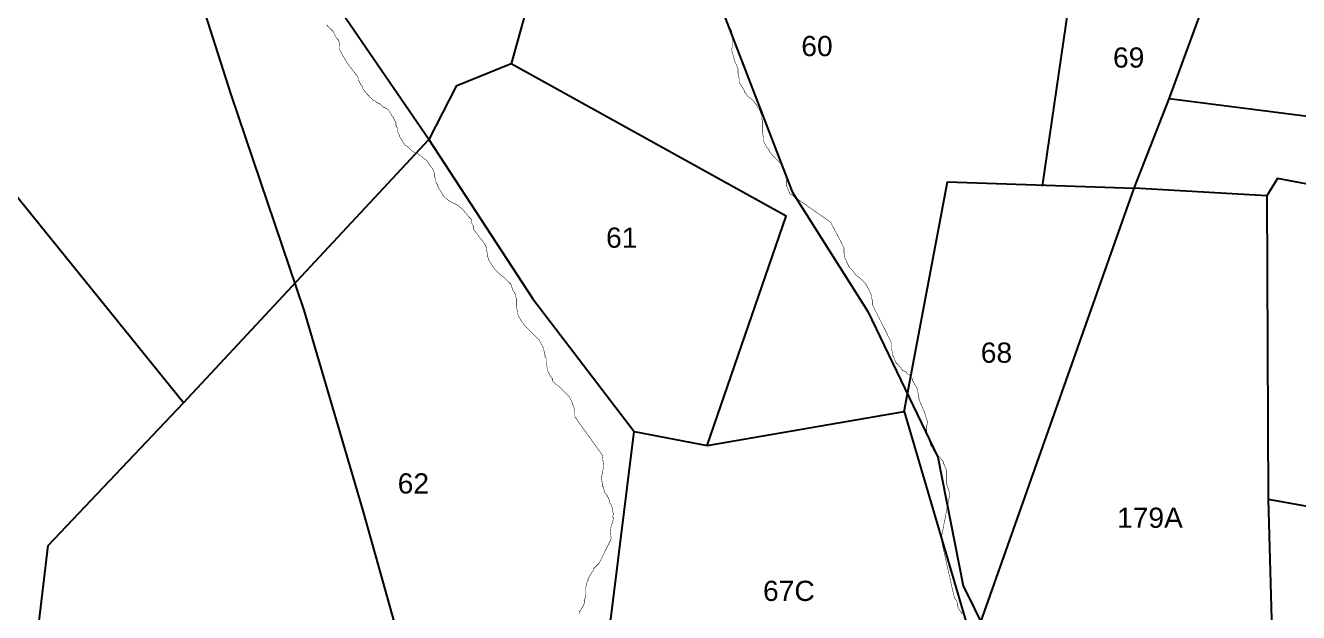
# Model space of a CAD drawing. Header units: inches. Extents: x 617 to 4497, y -923 to 1824.
# Drawn here: x 1257.5 to 1509.8, y 1089.6 to 1205.9 of the extents above; entities that cross this region are included whole.
import ezdxf
from ezdxf.enums import TextEntityAlignment as Align

# ---------------------------------------------------------------- set-up
doc = ezdxf.new("R2010")
doc.units = ezdxf.units.IN
doc.header["$LTSCALE"] = 15
doc.header["$MEASUREMENT"] = 0
for name, color, linetype in [('PLOT', 7, 'Continuous'), ('PLOT NO', 7, 'Continuous'), ('ROAD', 50, 'Continuous'), ('STREAM', 130, 'SL')]:
    doc.layers.add(name, color=color, linetype=linetype)
doc.styles.get("Standard").update_dxf_attribs({"font": 'arial.ttf'})
doc.linetypes.add('SL', pattern='A,8e-06,[1,streme line,S=0.066667,R=0,X=0,Y=0],-0.839413', length=0.839421)

msp = doc.modelspace()

# ---------------------------------------------------------------- linework, layer by layer
at = {"layer": 'PLOT'}
for points in [[(1327.14, 1348.27), (1383.12, 1332.25), (1474.33, 1316.47), (1503.44, 1306.06), (1523.09, 1299.63), (1559.06, 1288.18), (1553.41, 1250.57), (1547.1, 1220.64), (1545.41, 1191.5), (1546.21, 1183.43), (1548.02, 1167.54), (1550.77, 1155.98), (1549.28, 1124.27), (1544.21, 1104.75), (1516.98, 1041.08), (1505.59, 1045.34), (1503.64, 1046.12), (1482.78, 1052.16), (1468.16, 1050), (1446.71, 1087.53), (1477.22, 1173.65), (1484.14, 1191.32), (1496.61, 1225.38), (1523.09, 1299.63)], [(1383.12, 1332.25), (1377.38, 1288.34), (1372.18, 1264.48), (1353.74, 1198.29)], [(1208.89, 1093.06), (1215.05, 1088.6), (1259.22, 1079.53), (1261.98, 1102.85), (1288.82, 1131.14), (1337.44, 1183.32), (1297.58, 1241.4), (1292.93, 1271), (1292.68, 1310.69), (1270.32, 1312.92)], [(1465.96, 1222.12), (1458.94, 1174.02)], [(1288.82, 1131.14), (1234.18, 1198.62)], [(1392.61, 1122.64), (1408.26, 1168.13), (1353.74, 1198.29), (1342.81, 1193.89), (1337.44, 1183.32)], [(1546.21, 1183.43), (1484.14, 1191.32)], [(1337.44, 1183.32), (1358, 1151.74), (1378.13, 1125.44)], [(1431.61, 1129.38), (1440.23, 1174.93), (1477.22, 1173.65)], [(1548.02, 1167.54), (1505.59, 1175.55), (1503.51, 1172.13), (1477.22, 1173.65)], [(1503.51, 1172.13), (1503.76, 1112.05), (1505.59, 1045.34)], [(1364.99, 1057.14), (1373.49, 1088.27), (1378.13, 1125.44), (1392.61, 1122.64), (1431.61, 1129.38), (1445.18, 1083.33)], [(1503.76, 1112.05), (1544.21, 1104.75)]]:
    msp.add_lwpolyline(points, dxfattribs=at)
at = {"layer": 'ROAD'}
for points in [[(1307.62, 1393.44), (1306.87, 1387.71), (1306.16, 1380.7), (1301.24, 1371.14), (1297.9, 1363.57), (1287.37, 1356.77), (1268.13, 1344.38), (1261.94, 1338.37), (1260.37, 1335.02), (1261.77, 1320.12), (1270.78, 1279.95), (1284.79, 1234.23), (1298.2, 1192.2), (1312.68, 1149.45), (1324.43, 1109.54), (1332.98, 1078.88), (1330.49, 1074.02), (1323.72, 1068.68), (1327.76, 1063.35), (1330.23, 1060.81)], [(1325.87, 1346.62), (1331.06, 1338.6), (1338.81, 1328.41), (1351.3, 1308.15), (1367.62, 1281.07), (1370.81, 1270.42), (1381.65, 1253.53), (1386.21, 1230.9), (1395.23, 1209.78), (1409.45, 1172.92), (1424.41, 1149.2), (1438.26, 1120.34), (1443.29, 1094.86), (1461.34, 1058.22), (1469.83, 1043.42), (1482.31, 1031.77), (1498.08, 1022.48), (1506.11, 1010.32), (1508.12, 1000.13), (1508.67, 970.39), (1508.24, 942.04), (1501.97, 892.18)]]:
    msp.add_lwpolyline(points, dxfattribs=at)
at = {"layer": 'STREAM', "color": 4, "lineweight": 0, "const_width": 0.1}
for points in [[(1317.16, 1206), (1317.81, 1205.34), (1318.03, 1205.13), (1318.47, 1204.69), (1319.13, 1203.38), (1319.34, 1203.16), (1319.56, 1202.94), (1319.78, 1201.85), (1319.78, 1201.41), (1319.78, 1201.19), (1319.78, 1200.97), (1321.31, 1198.35), (1323.5, 1195.51), (1323.5, 1195.07), (1323.93, 1194.19), (1324.15, 1193.98), (1324.37, 1193.32), (1325.25, 1192.23), (1325.47, 1192.01), (1325.68, 1191.79), (1326.34, 1191.13), (1326.78, 1190.92), (1327, 1190.7), (1327.87, 1190.26), (1328.53, 1189.6), (1328.74, 1189.6), (1329.4, 1189.17), (1330.06, 1188.07), (1330.27, 1187.85), (1330.49, 1187.42), (1330.93, 1186.54), (1330.93, 1186.11), (1330.93, 1185.89), (1331.15, 1185.67), (1331.15, 1185.01), (1331.59, 1184.14), (1331.59, 1183.92), (1332.02, 1183.26), (1332.68, 1182.17), (1333.12, 1181.95), (1333.34, 1181.73), (1333.99, 1181.08), (1334.43, 1180.86), (1334.65, 1180.64), (1335.3, 1180.42), (1336.18, 1179.77), (1336.4, 1179.55), (1337.05, 1179.11), (1337.71, 1178.02), (1337.93, 1177.8), (1338.14, 1177.58), (1338.58, 1176.49), (1338.58, 1176.27), (1338.58, 1175.83), (1338.8, 1175.61), (1338.8, 1174.96), (1339.24, 1174.08), (1339.24, 1173.86), (1339.68, 1173.21), (1340.33, 1172.11), (1340.55, 1171.9), (1340.77, 1171.68), (1341.64, 1171.02), (1342.08, 1170.8), (1342.95, 1170.37), (1343.83, 1169.71), (1344.05, 1169.49), (1344.48, 1169.05), (1345.36, 1167.96), (1345.58, 1167.74), (1345.8, 1167.52), (1346.01, 1166.43), (1346.23, 1166.21), (1346.23, 1165.99), (1346.23, 1165.56), (1348.42, 1162.71), (1348.86, 1161.84), (1348.86, 1161.4), (1349.08, 1160.31), (1349.08, 1160.09), (1349.29, 1159.44), (1349.95, 1158.34), (1350.17, 1158.12), (1350.39, 1157.69), (1351.04, 1157.03), (1351.26, 1156.81), (1351.48, 1156.59), (1352.35, 1155.94), (1353.01, 1155.28), (1353.23, 1155.06), (1353.67, 1154.63), (1354.1, 1153.31), (1354.32, 1153.1), (1354.54, 1152.66), (1354.76, 1151.78), (1354.76, 1151.35), (1354.76, 1151.13), (1354.76, 1150.69), (1354.76, 1150.25), (1354.98, 1149.16), (1354.98, 1148.94), (1355.2, 1148.29), (1355.85, 1147.19), (1356.07, 1146.97), (1356.29, 1146.54), (1356.95, 1145.88), (1357.16, 1145.66), (1357.38, 1145.44), (1358.04, 1144.79), (1358.69, 1144.13), (1358.91, 1143.91), (1359.35, 1143.48), (1360.01, 1142.16), (1360.22, 1141.95), (1360.22, 1141.51), (1360.44, 1140.63), (1360.44, 1140.2), (1360.66, 1139.98), (1360.66, 1139.54), (1360.66, 1139.1), (1360.88, 1138.01), (1360.88, 1137.79), (1361.1, 1137.14), (1361.76, 1136.04), (1361.97, 1135.82), (1361.97, 1135.39), (1362.63, 1134.73), (1363.07, 1134.51), (1363.29, 1134.29), (1363.94, 1133.64), (1364.6, 1132.98), (1364.82, 1132.76), (1365.25, 1132.33), (1365.91, 1131.02), (1365.91, 1130.8), (1366.13, 1130.36), (1366.35, 1129.49), (1366.35, 1129.05), (1366.35, 1128.83), (1366.35, 1128.39), (1366.78, 1127.74), (1371.81, 1120.74), (1372.03, 1118.77), (1372.03, 1118.34), (1371.81, 1117.24), (1371.81, 1117.02), (1371.59, 1116.37), (1371.81, 1115.06), (1371.81, 1114.62), (1372.03, 1114.4), (1372.25, 1113.31), (1372.47, 1113.09), (1372.69, 1112.87), (1373.12, 1112), (1373.34, 1111.12), (1373.56, 1110.9), (1373.78, 1110.25), (1374, 1108.94), (1373.78, 1108.5), (1374, 1108.28), (1373.78, 1107.19), (1373.56, 1106.97), (1373.56, 1106.53), (1373.34, 1106.31), (1373.56, 1104.13), (1371.16, 1099.32), (1370.72, 1098.88), (1370.06, 1098.22), (1370.06, 1098), (1369.63, 1097.35), (1368.97, 1096.26), (1368.97, 1095.82), (1368.75, 1095.6), (1368.53, 1094.51), (1368.53, 1094.29), (1368.53, 1093.85), (1368.53, 1092.98), (1368.31, 1092.1), (1368.31, 1091.66), (1368.09, 1091.01), (1367.44, 1089.92), (1367.22, 1089.7), (1367.22, 1089.26)], [(1443.08, 1089.26), (1442.86, 1089.7), (1442.64, 1089.92), (1442.2, 1090.79), (1442.2, 1091.23), (1442.2, 1091.45), (1441.99, 1091.88), (1441.55, 1092.54), (1438.93, 1104.13), (1440.67, 1113.09), (1440.02, 1115.06), (1440.02, 1115.71), (1440.02, 1116.59), (1440.02, 1116.81), (1440.02, 1117.68), (1439.58, 1118.77), (1439.36, 1119.21), (1439.36, 1119.43), (1438.71, 1120.3), (1438.49, 1120.52), (1438.27, 1120.74), (1437.61, 1121.4), (1437.18, 1122.27), (1436.96, 1122.49), (1436.74, 1123.15), (1436.3, 1124.46), (1436.3, 1124.68), (1436.08, 1125.11), (1436.08, 1126.21), (1436.08, 1126.42), (1436.08, 1126.64), (1436.3, 1127.08), (1435.65, 1129.27), (1434.55, 1131.67), (1434.55, 1132.11), (1434.33, 1133.2), (1434.33, 1133.42), (1434.12, 1134.08), (1433.46, 1135.17), (1433.24, 1135.61), (1433.24, 1135.82), (1432.59, 1136.7), (1432.15, 1136.92), (1432.15, 1137.14), (1431.27, 1137.57), (1430.62, 1138.45), (1430.4, 1138.67), (1429.96, 1139.1), (1429.53, 1140.2), (1429.31, 1140.63), (1429.31, 1140.85), (1429.09, 1141.95), (1429.09, 1142.38), (1429.09, 1142.6), (1429.09, 1143.04), (1428, 1145.23), (1425.37, 1150.47), (1425.37, 1151.13), (1425.15, 1152), (1425.15, 1152.22), (1424.93, 1152.88), (1424.28, 1154.19), (1424.06, 1154.41), (1424.06, 1154.63), (1423.19, 1155.5), (1422.97, 1155.72), (1422.75, 1155.94), (1422.09, 1156.37), (1421.44, 1157.25), (1421.22, 1157.47), (1420.78, 1157.9), (1420.12, 1159.22), (1420.12, 1159.44), (1419.91, 1159.65), (1419.69, 1160.75), (1419.69, 1161.18), (1419.69, 1161.4), (1419.69, 1161.84), (1417.06, 1166.87), (1408.98, 1172.55), (1408.32, 1174.08), (1408.32, 1174.52), (1408.32, 1175.61), (1408.1, 1175.83), (1408.1, 1176.49), (1407.66, 1177.8), (1407.45, 1178.02), (1407.23, 1178.45), (1406.57, 1179.11), (1406.35, 1179.33), (1406.13, 1179.55), (1405.48, 1180.2), (1404.82, 1181.08), (1404.82, 1181.3), (1404.38, 1181.73), (1403.73, 1183.05), (1403.73, 1183.48), (1403.73, 1183.7), (1403.51, 1184.79), (1403.51, 1185.01), (1403.51, 1185.23), (1403.51, 1185.67), (1403.51, 1186.32), (1403.51, 1187.2), (1403.29, 1187.42), (1403.29, 1188.29), (1402.85, 1189.39), (1402.64, 1189.6), (1402.42, 1190.04), (1401.76, 1190.92), (1401.54, 1191.13), (1401.32, 1191.35), (1400.67, 1191.79), (1400.01, 1192.66), (1400.01, 1192.88), (1399.58, 1193.54), (1398.92, 1194.63), (1398.92, 1195.07), (1398.92, 1195.29), (1398.7, 1196.38), (1398.7, 1196.6), (1398.7, 1197.04), (1398.7, 1197.26), (1398.04, 1198.79), (1397.39, 1201.19), (1397.61, 1201.63), (1397.61, 1202.72), (1397.61, 1202.94), (1397.61, 1203.6), (1397.39, 1204.91), (1397.17, 1205.34), (1396.95, 1205.56), (1396.51, 1206.44)]]:
    msp.add_lwpolyline(points, dxfattribs=at)

# ---------------------------------------------------------------- texts
at = {"layer": 'PLOT NO'}
for s, p in [('60', (1414.34, 1201.81)), ('69', (1476.1, 1199.54)), ('61', (1375.65, 1163.85)), ('68', (1449.9, 1141.06)), ('62', (1334.36, 1115.14)), ('179A', (1480.32, 1108.34)), ('67C', (1408.77, 1093.85))]:
    msp.add_text(s, height=4, dxfattribs=at).set_placement(p, align=Align.MIDDLE_CENTER)

doc.saveas('drawing.dxf')
